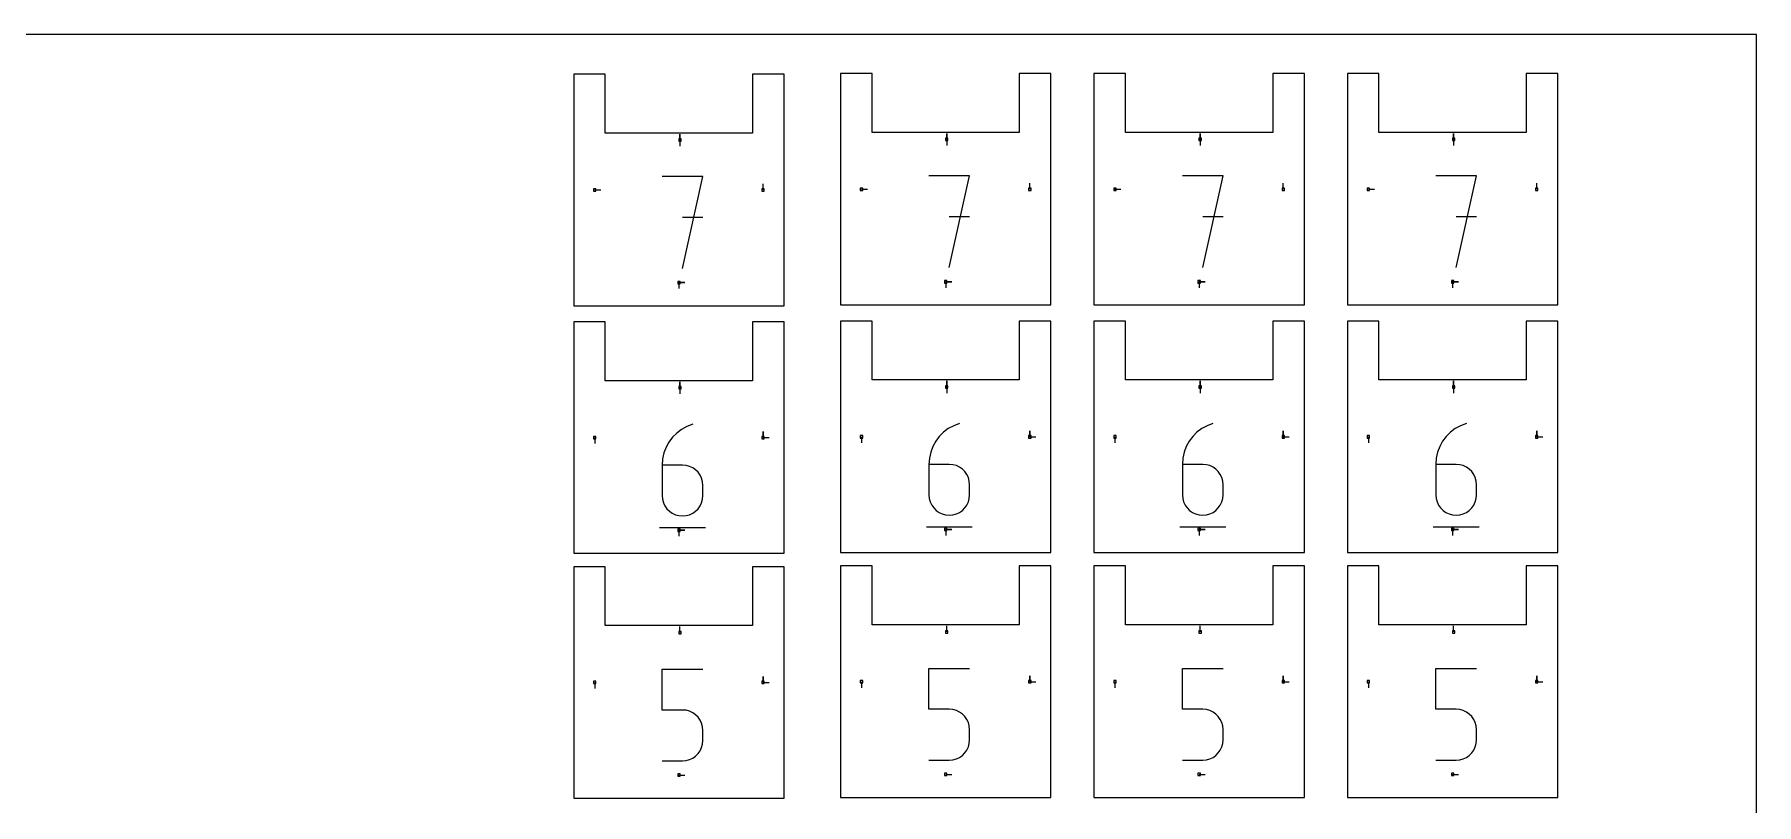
# Model space of a CAD drawing. Extents: x 0 to 800, y 0 to 1000.
# Drawn here: x 390.8 to 800, y 817.1 to 1000 of the extents above; entities that cross this region are included whole.
import ezdxf

# ---------------------------------------------------------------- set-up
doc = ezdxf.new("R2010")
doc.units = 0
doc.header["$MEASUREMENT"] = 0
for name, color, linetype in [('annotation', 7, 'Continuous'), ('boundary', 7, 'Continuous'), ('frame', 7, 'Continuous'), ('hole', 7, 'Continuous')]:
    doc.layers.add(name, color=color, linetype=linetype)

msp = doc.modelspace()

# ---------------------------------------------------------------- linework, layer by layer
at = {"layer": 'annotation', "color": 1}
for p, q in [((544.203239, 974.90221), (544.203239, 976.33096)), ((544.203239, 974.90221), (544.203239, 976.33096)), ((544.203239, 976.33096), (544.203239, 974.90221)), ((544.203239, 974.90221), (544.203239, 973.47346)), ((607.581015, 975.073966), (607.581015, 976.502716)), ((607.581015, 975.073966), (607.581015, 976.502716)), ((607.581015, 976.502716), (607.581015, 975.073966)), ((607.581015, 975.073966), (607.581015, 973.645216)), ((667.799983, 975.073966), (667.799983, 976.502716)), ((667.799983, 975.073966), (667.799983, 976.502716)), ((667.799983, 976.502716), (667.799983, 975.073966)), ((667.799983, 975.073966), (667.799983, 973.645216)), ((728.018952, 975.073966), (728.018952, 976.502716)), ((728.018952, 975.073966), (728.018952, 976.502716)), ((728.018952, 976.502716), (728.018952, 975.073966)), ((728.018952, 975.073966), (728.018952, 973.645216)), ((549.6643, 966.225025), (539.97802, 966.225025)), ((544.821843, 944.442847), (549.6643, 966.225025)), ((613.042076, 966.396781), (603.355796, 966.396781)), ((608.199619, 944.614603), (613.042076, 966.396781)), ((673.261044, 966.396781), (663.574764, 966.396781)), ((668.418587, 944.614603), (673.261044, 966.396781)), ((733.480013, 966.396781), (723.793733, 966.396781)), ((728.637556, 944.614603), (733.480013, 966.396781)), ((523.965113, 963.069085), (525.393863, 963.069085)), ((563.965115, 963.069085), (563.965115, 964.497835)), ((587.342889, 963.240841), (588.771639, 963.240841)), ((627.342891, 963.240841), (627.342891, 964.669591)), ((647.561857, 963.240841), (648.990607, 963.240841)), ((687.561859, 963.240841), (687.561859, 964.669591)), ((707.780826, 963.240841), (709.209576, 963.240841)), ((747.780828, 963.240841), (747.780828, 964.669591)), ((549.6643, 956.525085), (544.821843, 956.525085)), ((613.042076, 956.696841), (608.199619, 956.696841)), ((673.261044, 956.696841), (668.418587, 956.696841)), ((733.480013, 956.696841), (728.637556, 956.696841)), ((543.965114, 941.069085), (545.393864, 941.069085)), ((543.965114, 941.069085), (545.393864, 941.069085)), ((545.393864, 941.069085), (543.965114, 941.069085)), ((543.965114, 941.069085), (543.965114, 939.640335)), ((607.34289, 941.240841), (608.77164, 941.240841)), ((607.34289, 941.240841), (608.77164, 941.240841)), ((608.77164, 941.240841), (607.34289, 941.240841)), ((607.34289, 941.240841), (607.34289, 939.812091)), ((667.561858, 941.240841), (668.990608, 941.240841)), ((667.561858, 941.240841), (668.990608, 941.240841)), ((668.990608, 941.240841), (667.561858, 941.240841)), ((667.561858, 941.240841), (667.561858, 939.812091)), ((727.780827, 941.240841), (729.209577, 941.240841)), ((727.780827, 941.240841), (729.209577, 941.240841)), ((729.209577, 941.240841), (727.780827, 941.240841)), ((727.780827, 941.240841), (727.780827, 939.812091)), ((544.203239, 916.087088), (544.203239, 917.515838)), ((544.203239, 916.087088), (544.203239, 917.515838)), ((544.203239, 917.515838), (544.203239, 916.087088)), ((607.581015, 916.258843), (607.581015, 917.687593)), ((607.581015, 916.258843), (607.581015, 917.687593)), ((607.581015, 917.687593), (607.581015, 916.258843)), ((667.799983, 916.258843), (667.799983, 917.687593)), ((667.799983, 916.258843), (667.799983, 917.687593)), ((667.799983, 917.687593), (667.799983, 916.258843)), ((728.018952, 916.258843), (728.018952, 917.687593)), ((728.018952, 916.258843), (728.018952, 917.687593)), ((728.018952, 917.687593), (728.018952, 916.258843)), ((544.203239, 916.087088), (544.203239, 914.658338)), ((607.581015, 916.258843), (607.581015, 914.830093)), ((667.799983, 916.258843), (667.799983, 914.830093)), ((728.018952, 916.258843), (728.018952, 914.830093)), ((523.965113, 904.253963), (523.965113, 902.825213)), ((542.444908, 904.318997), (541.594095, 903.182763)), ((543.449017, 905.327366), (542.444908, 904.318997)), ((544.593367, 906.190333), (543.449017, 905.327366)), ((545.864908, 906.890358), (544.593367, 906.190333)), ((547.250584, 907.409904), (545.864908, 906.890358)), ((547.250584, 907.409904), (547.250584, 907.409904)), ((563.965115, 904.253963), (563.965115, 905.682713)), ((563.965115, 904.253963), (563.965115, 905.682713)), ((563.965115, 905.682713), (563.965115, 904.253963)), ((563.965115, 904.253963), (565.393865, 904.253963)), ((587.342889, 904.425718), (587.342889, 902.996968)), ((605.822684, 904.490752), (604.971871, 903.354518)), ((606.826793, 905.499121), (605.822684, 904.490752)), ((607.971143, 906.362088), (606.826793, 905.499121)), ((609.242684, 907.062113), (607.971143, 906.362088)), ((610.62836, 907.581659), (609.242684, 907.062113)), ((610.62836, 907.581659), (610.62836, 907.581659)), ((627.342891, 904.425718), (627.342891, 905.854468)), ((627.342891, 904.425718), (627.342891, 905.854468)), ((627.342891, 905.854468), (627.342891, 904.425718)), ((627.342891, 904.425718), (628.771641, 904.425718)), ((647.561857, 904.425718), (647.561857, 902.996968)), ((666.041652, 904.490752), (665.190839, 903.354518)), ((667.045761, 905.499121), (666.041652, 904.490752)), ((668.190111, 906.362088), (667.045761, 905.499121)), ((669.461652, 907.062113), (668.190111, 906.362088)), ((670.847328, 907.581659), (669.461652, 907.062113)), ((670.847328, 907.581659), (670.847328, 907.581659)), ((687.561859, 904.425718), (687.561859, 905.854468)), ((687.561859, 904.425718), (687.561859, 905.854468)), ((687.561859, 905.854468), (687.561859, 904.425718)), ((687.561859, 904.425718), (688.990609, 904.425718)), ((707.780826, 904.425718), (707.780826, 902.996968)), ((726.260621, 904.490752), (725.409808, 903.354518)), ((727.26473, 905.499121), (726.260621, 904.490752)), ((728.40908, 906.362088), (727.26473, 905.499121)), ((729.680621, 907.062113), (728.40908, 906.362088)), ((731.066297, 907.581659), (729.680621, 907.062113)), ((731.066297, 907.581659), (731.066297, 907.581659)), ((747.780828, 904.425718), (747.780828, 905.854468)), ((747.780828, 904.425718), (747.780828, 905.854468)), ((747.780828, 905.854468), (747.780828, 904.425718)), ((747.780828, 904.425718), (749.209578, 904.425718)), ((540.404565, 900.596859), (540.091954, 899.182266)), ((540.909629, 901.936204), (540.404565, 900.596859)), ((541.594095, 903.182763), (540.909629, 901.936204)), ((603.782341, 900.768614), (603.46973, 899.354021)), ((604.287405, 902.107959), (603.782341, 900.768614)), ((604.971871, 903.354518), (604.287405, 902.107959)), ((664.001309, 900.768614), (663.688698, 899.354021)), ((664.506373, 902.107959), (664.001309, 900.768614)), ((665.190839, 903.354518), (664.506373, 902.107959)), ((724.220278, 900.768614), (723.907667, 899.354021)), ((724.725342, 902.107959), (724.220278, 900.768614)), ((725.409808, 903.354518), (724.725342, 902.107959)), ((540.091954, 899.182266), (539.98485, 897.709963)), ((539.98485, 897.709963), (539.98485, 890.470183)), ((544.821843, 897.709963), (539.98485, 897.709963)), ((545.691788, 897.632328), (544.821843, 897.709963)), ((546.510376, 897.408425), (545.691788, 897.632328)), ((547.263991, 897.051756), (546.510376, 897.408425)), ((547.93902, 896.575823), (547.263991, 897.051756)), ((548.521847, 895.99413), (547.93902, 896.575823)), ((603.46973, 899.354021), (603.362626, 897.881718)), ((603.362626, 897.881718), (603.362626, 890.641938)), ((608.199619, 897.881718), (603.362626, 897.881718)), ((609.069564, 897.804083), (608.199619, 897.881718)), ((609.888152, 897.58018), (609.069564, 897.804083)), ((610.641767, 897.223511), (609.888152, 897.58018)), ((611.316796, 896.747578), (610.641767, 897.223511)), ((611.899623, 896.165885), (611.316796, 896.747578)), ((612.376633, 895.491933), (611.899623, 896.165885)), ((663.688698, 899.354021), (663.581594, 897.881718)), ((663.581594, 897.881718), (663.581594, 890.641938)), ((668.418587, 897.881718), (663.581594, 897.881718)), ((669.288532, 897.804083), (668.418587, 897.881718)), ((670.10712, 897.58018), (669.288532, 897.804083)), ((670.860735, 897.223511), (670.10712, 897.58018)), ((671.535764, 896.747578), (670.860735, 897.223511)), ((672.118591, 896.165885), (671.535764, 896.747578)), ((672.595601, 895.491933), (672.118591, 896.165885)), ((723.907667, 899.354021), (723.800563, 897.881718)), ((723.800563, 897.881718), (723.800563, 890.641938)), ((728.637556, 897.881718), (723.800563, 897.881718)), ((729.507501, 897.804083), (728.637556, 897.881718)), ((730.326089, 897.58018), (729.507501, 897.804083)), ((731.079704, 897.223511), (730.326089, 897.58018)), ((731.754733, 896.747578), (731.079704, 897.223511)), ((732.33756, 896.165885), (731.754733, 896.747578)), ((732.81457, 895.491933), (732.33756, 896.165885)), ((548.998857, 895.320178), (548.521847, 895.99413)), ((549.356436, 894.567471), (548.998857, 895.320178)), ((549.580967, 893.749511), (549.356436, 894.567471)), ((549.658836, 892.8798), (549.580967, 893.749511)), ((549.658836, 890.470183), (549.658836, 892.8798)), ((549.658836, 892.8798), (549.658836, 892.8798)), ((612.734212, 894.739226), (612.376633, 895.491933)), ((612.958743, 893.921266), (612.734212, 894.739226)), ((613.036612, 893.051555), (612.958743, 893.921266)), ((613.036612, 890.641938), (613.036612, 893.051555)), ((613.036612, 893.051555), (613.036612, 893.051555)), ((672.95318, 894.739226), (672.595601, 895.491933)), ((673.177711, 893.921266), (672.95318, 894.739226)), ((673.25558, 893.051555), (673.177711, 893.921266)), ((673.25558, 890.641938), (673.25558, 893.051555)), ((673.25558, 893.051555), (673.25558, 893.051555)), ((733.172149, 894.739226), (732.81457, 895.491933)), ((733.39668, 893.921266), (733.172149, 894.739226)), ((733.474549, 893.051555), (733.39668, 893.921266)), ((733.474549, 890.641938), (733.474549, 893.051555)), ((733.474549, 893.051555), (733.474549, 893.051555)), ((539.98485, 890.470183), (539.98485, 890.470183)), ((539.98485, 890.470183), (540.062944, 889.600051)), ((540.062944, 889.600051), (540.288037, 888.780961)), ((540.288037, 888.780961), (540.646346, 888.026618)), ((540.646346, 888.026618), (541.124087, 887.350727)), ((548.521847, 887.350727), (548.998857, 888.026618)), ((548.998857, 888.026618), (549.356436, 888.780961)), ((549.356436, 888.780961), (549.580967, 889.600051)), ((549.580967, 889.600051), (549.658836, 890.470183)), ((603.362626, 890.641938), (603.362626, 890.641938)), ((603.362626, 890.641938), (603.44072, 889.771806)), ((603.44072, 889.771806), (603.665813, 888.952716)), ((603.665813, 888.952716), (604.024122, 888.198373)), ((604.024122, 888.198373), (604.501863, 887.522482)), ((611.899623, 887.522482), (612.376633, 888.198373)), ((612.376633, 888.198373), (612.734212, 888.952716)), ((612.734212, 888.952716), (612.958743, 889.771806)), ((612.958743, 889.771806), (613.036612, 890.641938)), ((663.581594, 890.641938), (663.581594, 890.641938)), ((663.581594, 890.641938), (663.659688, 889.771806)), ((663.659688, 889.771806), (663.884781, 888.952716)), ((663.884781, 888.952716), (664.24309, 888.198373)), ((664.24309, 888.198373), (664.720831, 887.522482)), ((672.118591, 887.522482), (672.595601, 888.198373)), ((672.595601, 888.198373), (672.95318, 888.952716)), ((672.95318, 888.952716), (673.177711, 889.771806)), ((673.177711, 889.771806), (673.25558, 890.641938)), ((723.800563, 890.641938), (723.800563, 890.641938)), ((723.800563, 890.641938), (723.878657, 889.771806)), ((723.878657, 889.771806), (724.10375, 888.952716)), ((724.10375, 888.952716), (724.462059, 888.198373)), ((724.462059, 888.198373), (724.9398, 887.522482)), ((732.33756, 887.522482), (732.81457, 888.198373)), ((732.81457, 888.198373), (733.172149, 888.952716)), ((733.172149, 888.952716), (733.39668, 889.771806)), ((733.39668, 889.771806), (733.474549, 890.641938)), ((541.124087, 887.350727), (541.707476, 886.766993)), ((541.707476, 886.766993), (542.38273, 886.289121)), ((542.38273, 886.289121), (543.136065, 885.930816)), ((543.136065, 885.930816), (543.953697, 885.705782)), ((543.953697, 885.705782), (544.821843, 885.627726)), ((544.821843, 885.627726), (545.691788, 885.705782)), ((544.821843, 885.627726), (544.821843, 885.627726)), ((545.691788, 885.705782), (546.510376, 885.930816)), ((546.510376, 885.930816), (547.263991, 886.289121)), ((547.263991, 886.289121), (547.93902, 886.766993)), ((547.93902, 886.766993), (548.521847, 887.350727)), ((604.501863, 887.522482), (605.085252, 886.938748)), ((605.085252, 886.938748), (605.760506, 886.460876)), ((605.760506, 886.460876), (606.513841, 886.102571)), ((606.513841, 886.102571), (607.331473, 885.877537)), ((607.331473, 885.877537), (608.199619, 885.799481)), ((608.199619, 885.799481), (609.069564, 885.877537)), ((608.199619, 885.799481), (608.199619, 885.799481)), ((609.069564, 885.877537), (609.888152, 886.102571)), ((609.888152, 886.102571), (610.641767, 886.460876)), ((610.641767, 886.460876), (611.316796, 886.938748)), ((611.316796, 886.938748), (611.899623, 887.522482)), ((664.720831, 887.522482), (665.30422, 886.938748)), ((665.30422, 886.938748), (665.979474, 886.460876)), ((665.979474, 886.460876), (666.732809, 886.102571)), ((666.732809, 886.102571), (667.550441, 885.877537)), ((667.550441, 885.877537), (668.418587, 885.799481)), ((668.418587, 885.799481), (669.288532, 885.877537)), ((668.418587, 885.799481), (668.418587, 885.799481)), ((669.288532, 885.877537), (670.10712, 886.102571)), ((670.10712, 886.102571), (670.860735, 886.460876)), ((670.860735, 886.460876), (671.535764, 886.938748)), ((671.535764, 886.938748), (672.118591, 887.522482)), ((724.9398, 887.522482), (725.523189, 886.938748)), ((725.523189, 886.938748), (726.198443, 886.460876)), ((726.198443, 886.460876), (726.951778, 886.102571)), ((726.951778, 886.102571), (727.76941, 885.877537)), ((727.76941, 885.877537), (728.637556, 885.799481)), ((728.637556, 885.799481), (729.507501, 885.877537)), ((728.637556, 885.799481), (728.637556, 885.799481)), ((729.507501, 885.877537), (730.326089, 886.102571)), ((730.326089, 886.102571), (731.079704, 886.460876)), ((731.079704, 886.460876), (731.754733, 886.938748)), ((731.754733, 886.938748), (732.33756, 887.522482)), ((539.37903, 882.904954), (550.270119, 882.904954)), ((543.965114, 882.253963), (545.393864, 882.253963)), ((543.965114, 882.253963), (545.393864, 882.253963)), ((545.393864, 882.253963), (543.965114, 882.253963)), ((543.965114, 882.253963), (543.965114, 880.825213)), ((602.756806, 883.076709), (613.647895, 883.076709)), ((607.34289, 882.425718), (608.77164, 882.425718)), ((607.34289, 882.425718), (608.77164, 882.425718)), ((608.77164, 882.425718), (607.34289, 882.425718)), ((607.34289, 882.425718), (607.34289, 880.996968)), ((662.975774, 883.076709), (673.866863, 883.076709)), ((667.561858, 882.425718), (668.990608, 882.425718)), ((667.561858, 882.425718), (668.990608, 882.425718)), ((668.990608, 882.425718), (667.561858, 882.425718)), ((667.561858, 882.425718), (667.561858, 880.996968)), ((723.194743, 883.076709), (734.085832, 883.076709)), ((727.780827, 882.425718), (729.209577, 882.425718)), ((727.780827, 882.425718), (729.209577, 882.425718)), ((729.209577, 882.425718), (727.780827, 882.425718)), ((727.780827, 882.425718), (727.780827, 880.996968)), ((544.203239, 857.912089), (544.203239, 859.340839)), ((607.581015, 858.083844), (607.581015, 859.512594)), ((667.799983, 858.083844), (667.799983, 859.512594)), ((728.018952, 858.083844), (728.018952, 859.512594)), ((539.98485, 839.534964), (539.98485, 849.234904)), ((539.98485, 849.234904), (549.658836, 849.234904)), ((563.965115, 846.078964), (563.965115, 847.507714)), ((563.965115, 846.078964), (563.965115, 847.507714)), ((563.965115, 847.507714), (563.965115, 846.078964)), ((603.362626, 839.706719), (603.362626, 849.406659)), ((603.362626, 849.406659), (613.036612, 849.406659)), ((627.342891, 846.250719), (627.342891, 847.679469)), ((627.342891, 846.250719), (627.342891, 847.679469)), ((627.342891, 847.679469), (627.342891, 846.250719)), ((663.581594, 839.706719), (663.581594, 849.406659)), ((663.581594, 849.406659), (673.25558, 849.406659)), ((687.561859, 846.250719), (687.561859, 847.679469)), ((687.561859, 846.250719), (687.561859, 847.679469)), ((687.561859, 847.679469), (687.561859, 846.250719)), ((723.800563, 839.706719), (723.800563, 849.406659)), ((723.800563, 849.406659), (733.474549, 849.406659)), ((747.780828, 846.250719), (747.780828, 847.679469)), ((747.780828, 846.250719), (747.780828, 847.679469)), ((747.780828, 847.679469), (747.780828, 846.250719)), ((523.965113, 846.078964), (523.965113, 844.650214)), ((563.965115, 846.078964), (565.393865, 846.078963)), ((587.342889, 846.250719), (587.342889, 844.821969)), ((627.342891, 846.250719), (628.771641, 846.250718)), ((647.561857, 846.250719), (647.561857, 844.821969)), ((687.561859, 846.250719), (688.990609, 846.250718)), ((707.780826, 846.250719), (707.780826, 844.821969)), ((747.780828, 846.250719), (749.209578, 846.250718)), ((544.821843, 839.534964), (539.98485, 839.534964)), ((545.690349, 839.457329), (544.821843, 839.534964)), ((546.508172, 839.233425), (545.690349, 839.457329)), ((547.261563, 838.876756), (546.508172, 839.233425)), ((547.936772, 838.400824), (547.261563, 838.876756)), ((608.199619, 839.706719), (603.362626, 839.706719)), ((609.068125, 839.629084), (608.199619, 839.706719)), ((609.885948, 839.40518), (609.068125, 839.629084)), ((610.639339, 839.048511), (609.885948, 839.40518)), ((611.314548, 838.572579), (610.639339, 839.048511)), ((668.418587, 839.706719), (663.581594, 839.706719)), ((669.287093, 839.629084), (668.418587, 839.706719)), ((670.104916, 839.40518), (669.287093, 839.629084)), ((670.858307, 839.048511), (670.104916, 839.40518)), ((671.533516, 838.572579), (670.858307, 839.048511)), ((728.637556, 839.706719), (723.800563, 839.706719)), ((729.506062, 839.629084), (728.637556, 839.706719)), ((730.323885, 839.40518), (729.506062, 839.629084)), ((731.077276, 839.048511), (730.323885, 839.40518)), ((731.752485, 838.572579), (731.077276, 839.048511)), ((548.520048, 837.81913), (547.936772, 838.400824)), ((548.997643, 837.145179), (548.520048, 837.81913)), ((549.355806, 836.392472), (548.997643, 837.145179)), ((549.580787, 835.574511), (549.355806, 836.392472)), ((549.658836, 834.704801), (549.580787, 835.574511)), ((549.658836, 832.295183), (549.658836, 834.704801)), ((549.658836, 834.704801), (549.658836, 834.704801)), ((611.897824, 837.990885), (611.314548, 838.572579)), ((612.375419, 837.316934), (611.897824, 837.990885)), ((612.733582, 836.564227), (612.375419, 837.316934)), ((612.958563, 835.746266), (612.733582, 836.564227)), ((613.036612, 834.876556), (612.958563, 835.746266)), ((613.036612, 832.466938), (613.036612, 834.876556)), ((613.036612, 834.876556), (613.036612, 834.876556)), ((672.116792, 837.990885), (671.533516, 838.572579)), ((672.594387, 837.316934), (672.116792, 837.990885)), ((672.95255, 836.564227), (672.594387, 837.316934)), ((673.177531, 835.746266), (672.95255, 836.564227)), ((673.25558, 834.876556), (673.177531, 835.746266)), ((673.25558, 832.466938), (673.25558, 834.876556)), ((673.25558, 834.876556), (673.25558, 834.876556)), ((732.335761, 837.990885), (731.752485, 838.572579)), ((732.813356, 837.316934), (732.335761, 837.990885)), ((733.171519, 836.564227), (732.813356, 837.316934)), ((733.3965, 835.746266), (733.171519, 836.564227)), ((733.474549, 834.876556), (733.3965, 835.746266)), ((733.474549, 832.466938), (733.474549, 834.876556)), ((733.474549, 834.876556), (733.474549, 834.876556)), ((548.99734, 829.851618), (549.355649, 830.605961)), ((549.355649, 830.605961), (549.580742, 831.425051)), ((549.580742, 831.425051), (549.658836, 832.295183)), ((612.375116, 830.023373), (612.733425, 830.777716)), ((612.733425, 830.777716), (612.958518, 831.596806)), ((612.958518, 831.596806), (613.036612, 832.466938)), ((672.594084, 830.023373), (672.952393, 830.777716)), ((672.952393, 830.777716), (673.177486, 831.596806)), ((673.177486, 831.596806), (673.25558, 832.466938)), ((732.813053, 830.023373), (733.171362, 830.777716)), ((733.171362, 830.777716), (733.396455, 831.596806)), ((733.396455, 831.596806), (733.474549, 832.466938)), ((539.98485, 827.452726), (544.821843, 827.452726)), ((544.821843, 827.452726), (545.689989, 827.530783)), ((544.821843, 827.452726), (544.821843, 827.452726)), ((545.689989, 827.530783), (546.507621, 827.755816)), ((546.507621, 827.755816), (547.260956, 828.114122)), ((547.260956, 828.114122), (547.93621, 828.591993)), ((547.93621, 828.591993), (548.519599, 829.175727)), ((548.519599, 829.175727), (548.99734, 829.851618)), ((603.362626, 827.624481), (608.199619, 827.624481)), ((608.199619, 827.624481), (609.067765, 827.702538)), ((608.199619, 827.624481), (608.199619, 827.624481)), ((609.067765, 827.702538), (609.885397, 827.927571)), ((609.885397, 827.927571), (610.638732, 828.285877)), ((610.638732, 828.285877), (611.313986, 828.763748)), ((611.313986, 828.763748), (611.897375, 829.347482)), ((611.897375, 829.347482), (612.375116, 830.023373)), ((663.581594, 827.624481), (668.418587, 827.624481)), ((668.418587, 827.624481), (669.286733, 827.702538)), ((668.418587, 827.624481), (668.418587, 827.624481)), ((669.286733, 827.702538), (670.104365, 827.927571)), ((670.104365, 827.927571), (670.8577, 828.285877)), ((670.8577, 828.285877), (671.532954, 828.763748)), ((671.532954, 828.763748), (672.116343, 829.347482)), ((672.116343, 829.347482), (672.594084, 830.023373)), ((723.800563, 827.624481), (728.637556, 827.624481)), ((728.637556, 827.624481), (729.505702, 827.702538)), ((728.637556, 827.624481), (728.637556, 827.624481)), ((729.505702, 827.702538), (730.323334, 827.927571)), ((730.323334, 827.927571), (731.076669, 828.285877)), ((731.076669, 828.285877), (731.751923, 828.763748)), ((731.751923, 828.763748), (732.335312, 829.347482)), ((732.335312, 829.347482), (732.813053, 830.023373)), ((543.965114, 824.078964), (545.393864, 824.078964)), ((607.34289, 824.250719), (608.77164, 824.250719)), ((667.561858, 824.250719), (668.990608, 824.250719)), ((727.780827, 824.250719), (729.209577, 824.250719))]:
    msp.add_line(p, q, dxfattribs=at)
at = {"layer": 'boundary', "color": 5}
for p, q in [((525.902614, 990.569084), (518.965113, 990.569084)), ((518.965113, 990.569084), (518.965113, 958.944084)), ((526.465114, 990.569084), (525.902614, 990.569084)), ((526.465114, 978.669085), (526.465114, 990.569084)), ((564.652615, 990.569084), (561.465116, 990.569084)), ((561.465116, 990.569084), (561.465116, 988.469084)), ((568.965115, 990.569084), (564.652615, 990.569084)), ((568.965115, 958.944084), (568.965115, 990.569084)), ((589.28039, 990.74084), (582.342889, 990.74084)), ((582.342889, 990.74084), (582.342889, 959.11584)), ((589.84289, 990.74084), (589.28039, 990.74084)), ((589.84289, 978.840841), (589.84289, 990.74084)), ((628.030391, 990.74084), (624.842892, 990.74084)), ((624.842892, 990.74084), (624.842892, 988.64084)), ((632.342891, 990.74084), (628.030391, 990.74084)), ((632.342891, 959.11584), (632.342891, 990.74084)), ((649.499358, 990.74084), (642.561857, 990.74084)), ((642.561857, 990.74084), (642.561857, 959.11584)), ((650.061858, 990.74084), (649.499358, 990.74084)), ((650.061858, 978.840841), (650.061858, 990.74084)), ((688.249359, 990.74084), (685.06186, 990.74084)), ((685.06186, 990.74084), (685.06186, 988.64084)), ((692.561859, 990.74084), (688.249359, 990.74084)), ((692.561859, 959.11584), (692.561859, 990.74084)), ((709.718327, 990.74084), (702.780826, 990.74084)), ((702.780826, 990.74084), (702.780826, 959.11584)), ((710.280827, 990.74084), (709.718327, 990.74084)), ((710.280827, 978.840841), (710.280827, 990.74084)), ((748.468328, 990.74084), (745.280829, 990.74084)), ((745.280829, 990.74084), (745.280829, 988.64084)), ((752.780828, 990.74084), (748.468328, 990.74084)), ((752.780828, 959.11584), (752.780828, 990.74084)), ((561.465116, 988.469084), (561.465116, 976.569085)), ((624.842892, 988.64084), (624.842892, 976.740841)), ((685.06186, 988.64084), (685.06186, 976.740841)), ((745.280829, 988.64084), (745.280829, 976.740841)), ((526.465114, 976.569085), (526.465114, 978.669085)), ((589.84289, 976.740841), (589.84289, 978.840841)), ((650.061858, 976.740841), (650.061858, 978.840841)), ((710.280827, 976.740841), (710.280827, 978.840841)), ((556.215115, 976.569085), (526.465114, 976.569085)), ((561.465116, 976.569085), (556.215115, 976.569085)), ((619.592891, 976.740841), (589.84289, 976.740841)), ((624.842892, 976.740841), (619.592891, 976.740841)), ((679.811859, 976.740841), (650.061858, 976.740841)), ((685.06186, 976.740841), (679.811859, 976.740841)), ((740.030828, 976.740841), (710.280827, 976.740841)), ((745.280829, 976.740841), (740.030828, 976.740841)), ((518.965113, 958.944084), (518.965113, 935.569085)), ((568.965115, 935.569085), (568.965115, 958.944084)), ((582.342889, 959.11584), (582.342889, 935.740841)), ((632.342891, 935.740841), (632.342891, 959.11584)), ((642.561857, 959.11584), (642.561857, 935.740841)), ((692.561859, 935.740841), (692.561859, 959.11584)), ((702.780826, 959.11584), (702.780826, 935.740841)), ((752.780828, 935.740841), (752.780828, 959.11584)), ((518.965113, 935.569085), (561.465114, 935.569085)), ((561.465114, 935.569085), (568.965115, 935.569085)), ((582.342889, 935.740841), (624.84289, 935.740841)), ((624.84289, 935.740841), (632.342891, 935.740841)), ((642.561857, 935.740841), (685.061858, 935.740841)), ((685.061858, 935.740841), (692.561859, 935.740841)), ((702.780826, 935.740841), (745.280827, 935.740841)), ((745.280827, 935.740841), (752.780828, 935.740841)), ((524.852614, 931.753963), (518.965113, 931.753963)), ((518.965113, 931.753963), (518.965113, 892.428963)), ((526.465114, 931.753963), (524.852614, 931.753963)), ((526.465114, 923.773963), (526.465114, 931.753963)), ((561.465116, 931.753963), (561.465115, 925.733963)), ((563.602615, 931.753963), (561.465116, 931.753963)), ((568.965115, 931.753963), (563.602615, 931.753963)), ((568.965115, 892.428963), (568.965115, 931.753963)), ((588.23039, 931.925718), (582.342889, 931.925718)), ((582.342889, 931.925718), (582.342889, 892.600718)), ((589.84289, 931.925718), (588.23039, 931.925718)), ((589.84289, 923.945718), (589.84289, 931.925718)), ((624.842892, 931.925718), (624.842891, 925.905718)), ((626.980391, 931.925718), (624.842892, 931.925718)), ((632.342891, 931.925718), (626.980391, 931.925718)), ((632.342891, 892.600718), (632.342891, 931.925718)), ((648.449358, 931.925718), (642.561857, 931.925718)), ((642.561857, 931.925718), (642.561857, 892.600718)), ((650.061858, 931.925718), (648.449358, 931.925718)), ((650.061858, 923.945718), (650.061858, 931.925718)), ((685.06186, 931.925718), (685.061859, 925.905718)), ((687.199359, 931.925718), (685.06186, 931.925718)), ((692.561859, 931.925718), (687.199359, 931.925718)), ((692.561859, 892.600718), (692.561859, 931.925718)), ((708.668327, 931.925718), (702.780826, 931.925718)), ((702.780826, 931.925718), (702.780826, 892.600718)), ((710.280827, 931.925718), (708.668327, 931.925718)), ((710.280827, 923.945718), (710.280827, 931.925718)), ((745.280829, 931.925718), (745.280828, 925.905718)), ((747.418328, 931.925718), (745.280829, 931.925718)), ((752.780828, 931.925718), (747.418328, 931.925718)), ((752.780828, 892.600718), (752.780828, 931.925718)), ((561.465115, 925.733963), (561.465116, 917.753963)), ((624.842891, 925.905718), (624.842892, 917.925718)), ((685.061859, 925.905718), (685.06186, 917.925718)), ((745.280828, 925.905718), (745.280829, 917.925718)), ((526.465114, 917.753963), (526.465114, 923.773963)), ((589.84289, 917.925718), (589.84289, 923.945718)), ((650.061858, 917.925718), (650.061858, 923.945718)), ((710.280827, 917.925718), (710.280827, 923.945718)), ((546.415114, 917.753963), (526.465114, 917.753963)), ((561.465116, 917.753963), (546.415114, 917.753963)), ((609.79289, 917.925718), (589.84289, 917.925718)), ((624.842892, 917.925718), (609.79289, 917.925718)), ((670.011858, 917.925718), (650.061858, 917.925718)), ((685.06186, 917.925718), (670.011858, 917.925718)), ((730.230827, 917.925718), (710.280827, 917.925718)), ((745.280829, 917.925718), (730.230827, 917.925718)), ((518.965113, 892.428963), (518.965113, 876.753963)), ((568.965115, 876.753963), (568.965115, 892.428963)), ((582.342889, 892.600718), (582.342889, 876.925718)), ((632.342891, 876.925718), (632.342891, 892.600718)), ((642.561857, 892.600718), (642.561857, 876.925718)), ((692.561859, 876.925718), (692.561859, 892.600718)), ((702.780826, 892.600718), (702.780826, 876.925718)), ((752.780828, 876.925718), (752.780828, 892.600718)), ((518.965113, 876.753963), (547.465113, 876.753963)), ((547.465113, 876.753963), (568.965115, 876.753963)), ((582.342889, 876.925718), (610.842889, 876.925718)), ((610.842889, 876.925718), (632.342891, 876.925718)), ((642.561857, 876.925718), (671.061857, 876.925718)), ((671.061857, 876.925718), (692.561859, 876.925718)), ((702.780826, 876.925718), (731.280826, 876.925718)), ((731.280826, 876.925718), (752.780828, 876.925718)), ((523.802614, 873.578963), (518.965113, 873.578963)), ((518.965113, 873.578963), (518.965113, 826.553963)), ((526.465114, 873.578963), (523.802614, 873.578963)), ((526.465114, 869.518964), (526.465114, 873.578963)), ((561.465116, 873.578963), (561.465115, 863.638963)), ((562.552615, 873.578963), (561.465116, 873.578963)), ((568.965115, 873.578963), (562.552615, 873.578963)), ((568.965115, 826.553963), (568.965115, 873.578963)), ((587.18039, 873.750718), (582.342889, 873.750718)), ((582.342889, 873.750718), (582.342889, 826.725718)), ((589.84289, 873.750718), (587.18039, 873.750718)), ((589.84289, 869.690719), (589.84289, 873.750718)), ((624.842892, 873.750718), (624.842891, 863.810718)), ((625.930391, 873.750718), (624.842892, 873.750718)), ((632.342891, 873.750718), (625.930391, 873.750718)), ((632.342891, 826.725718), (632.342891, 873.750718)), ((647.399358, 873.750718), (642.561857, 873.750718)), ((642.561857, 873.750718), (642.561857, 826.725718)), ((650.061858, 873.750718), (647.399358, 873.750718)), ((650.061858, 869.690719), (650.061858, 873.750718)), ((685.06186, 873.750718), (685.061859, 863.810718)), ((686.149359, 873.750718), (685.06186, 873.750718)), ((692.561859, 873.750718), (686.149359, 873.750718)), ((692.561859, 826.725718), (692.561859, 873.750718)), ((707.618327, 873.750718), (702.780826, 873.750718)), ((702.780826, 873.750718), (702.780826, 826.725718)), ((710.280827, 873.750718), (707.618327, 873.750718)), ((710.280827, 869.690719), (710.280827, 873.750718)), ((745.280829, 873.750718), (745.280828, 863.810718)), ((746.368328, 873.750718), (745.280829, 873.750718)), ((752.780828, 873.750718), (746.368328, 873.750718)), ((752.780828, 826.725718), (752.780828, 873.750718)), ((526.465114, 859.578964), (526.465114, 869.518964)), ((589.84289, 859.750719), (589.84289, 869.690719)), ((650.061858, 859.750719), (650.061858, 869.690719)), ((710.280827, 859.750719), (710.280827, 869.690719)), ((561.465115, 863.638963), (561.465116, 859.578964)), ((624.842891, 863.810718), (624.842892, 859.750719)), ((685.061859, 863.810718), (685.06186, 859.750719)), ((745.280828, 863.810718), (745.280829, 859.750719)), ((536.615114, 859.578964), (526.465114, 859.578964)), ((561.465116, 859.578964), (536.615114, 859.578964)), ((599.99289, 859.750719), (589.84289, 859.750719)), ((624.842892, 859.750719), (599.99289, 859.750719)), ((660.211858, 859.750719), (650.061858, 859.750719)), ((685.06186, 859.750719), (660.211858, 859.750719)), ((720.430827, 859.750719), (710.280827, 859.750719)), ((745.280829, 859.750719), (720.430827, 859.750719)), ((518.965113, 826.553963), (518.965113, 818.578964)), ((568.965115, 818.578964), (568.965115, 826.553963)), ((582.342889, 826.725718), (582.342889, 818.750719)), ((632.342891, 818.750719), (632.342891, 826.725718)), ((642.561857, 826.725718), (642.561857, 818.750719)), ((692.561859, 818.750719), (692.561859, 826.725718)), ((702.780826, 826.725718), (702.780826, 818.750719)), ((752.780828, 818.750719), (752.780828, 826.725718)), ((518.965113, 818.578964), (533.465113, 818.578964)), ((533.465113, 818.578964), (568.965115, 818.578964)), ((582.342889, 818.750719), (596.842889, 818.750719)), ((596.842889, 818.750719), (632.342891, 818.750719)), ((642.561857, 818.750719), (657.061857, 818.750719)), ((657.061857, 818.750719), (692.561859, 818.750719)), ((702.780826, 818.750719), (717.280826, 818.750719)), ((717.280826, 818.750719), (752.780828, 818.750719))]:
    msp.add_line(p, q, dxfattribs=at)
at = {"layer": 'frame', "color": 5}
for p, q in [((800, 1000), (0, 1000)), ((800, 0), (800, 1000))]:
    msp.add_line(p, q, dxfattribs=at)
at = {"layer": 'hole', "color": 5}
for p, q in [((544.488989, 975.18796), (543.917489, 975.18796)), ((543.917489, 975.18796), (543.917489, 974.61646)), ((543.917489, 974.61646), (544.488989, 974.61646)), ((544.488989, 974.61646), (544.488989, 975.18796)), ((607.866765, 975.359716), (607.295265, 975.359716)), ((607.295265, 975.359716), (607.295265, 974.788216)), ((607.295265, 974.788216), (607.866765, 974.788216)), ((607.866765, 974.788216), (607.866765, 975.359716)), ((668.085733, 975.359716), (667.514233, 975.359716)), ((667.514233, 975.359716), (667.514233, 974.788216)), ((667.514233, 974.788216), (668.085733, 974.788216)), ((668.085733, 974.788216), (668.085733, 975.359716)), ((728.304702, 975.359716), (727.733202, 975.359716)), ((727.733202, 975.359716), (727.733202, 974.788216)), ((727.733202, 974.788216), (728.304702, 974.788216)), ((728.304702, 974.788216), (728.304702, 975.359716)), ((524.250863, 963.354835), (523.679363, 963.354835)), ((523.679363, 963.354835), (523.679363, 962.783335)), ((523.679363, 962.783335), (524.250863, 962.783335)), ((524.250863, 962.783335), (524.250863, 963.354835)), ((564.250865, 963.354835), (563.679365, 963.354835)), ((563.679365, 963.354835), (563.679365, 962.783335)), ((563.679365, 962.783335), (564.250865, 962.783335)), ((564.250865, 962.783335), (564.250865, 963.354835)), ((587.628639, 963.526591), (587.057139, 963.526591)), ((587.057139, 963.526591), (587.057139, 962.955091)), ((587.057139, 962.955091), (587.628639, 962.955091)), ((587.628639, 962.955091), (587.628639, 963.526591)), ((627.628641, 963.526591), (627.057141, 963.526591)), ((627.057141, 963.526591), (627.057141, 962.955091)), ((627.057141, 962.955091), (627.628641, 962.955091)), ((627.628641, 962.955091), (627.628641, 963.526591)), ((647.847607, 963.526591), (647.276107, 963.526591)), ((647.276107, 963.526591), (647.276107, 962.955091)), ((647.276107, 962.955091), (647.847607, 962.955091)), ((647.847607, 962.955091), (647.847607, 963.526591)), ((687.847609, 963.526591), (687.276109, 963.526591)), ((687.276109, 963.526591), (687.276109, 962.955091)), ((687.276109, 962.955091), (687.847609, 962.955091)), ((687.847609, 962.955091), (687.847609, 963.526591)), ((708.066576, 963.526591), (707.495076, 963.526591)), ((707.495076, 963.526591), (707.495076, 962.955091)), ((707.495076, 962.955091), (708.066576, 962.955091)), ((708.066576, 962.955091), (708.066576, 963.526591)), ((748.066578, 963.526591), (747.495078, 963.526591)), ((747.495078, 963.526591), (747.495078, 962.955091)), ((747.495078, 962.955091), (748.066578, 962.955091)), ((748.066578, 962.955091), (748.066578, 963.526591)), ((544.250864, 941.354835), (543.679364, 941.354835)), ((543.679364, 941.354835), (543.679364, 940.783335)), ((544.250864, 940.783335), (544.250864, 941.354835)), ((607.62864, 941.526591), (607.05714, 941.526591)), ((607.05714, 941.526591), (607.05714, 940.955091)), ((607.62864, 940.955091), (607.62864, 941.526591)), ((667.847608, 941.526591), (667.276108, 941.526591)), ((667.276108, 941.526591), (667.276108, 940.955091)), ((667.847608, 940.955091), (667.847608, 941.526591)), ((728.066577, 941.526591), (727.495077, 941.526591)), ((727.495077, 941.526591), (727.495077, 940.955091)), ((728.066577, 940.955091), (728.066577, 941.526591)), ((543.679364, 940.783335), (544.250864, 940.783335)), ((607.05714, 940.955091), (607.62864, 940.955091)), ((667.276108, 940.955091), (667.847608, 940.955091)), ((727.495077, 940.955091), (728.066577, 940.955091)), ((607.866765, 916.544593), (607.295265, 916.544593)), ((607.295265, 916.544593), (607.295265, 915.973093)), ((607.866765, 915.973093), (607.866765, 916.544593)), ((668.085733, 916.544593), (667.514233, 916.544593)), ((667.514233, 916.544593), (667.514233, 915.973093)), ((668.085733, 915.973093), (668.085733, 916.544593)), ((728.304702, 916.544593), (727.733202, 916.544593)), ((727.733202, 916.544593), (727.733202, 915.973093)), ((728.304702, 915.973093), (728.304702, 916.544593)), ((544.488989, 916.372838), (543.917489, 916.372838)), ((543.917489, 916.372838), (543.917489, 915.801338)), ((543.917489, 915.801338), (544.488989, 915.801338)), ((544.488989, 915.801338), (544.488989, 916.372838)), ((607.295265, 915.973093), (607.866765, 915.973093)), ((667.514233, 915.973093), (668.085733, 915.973093)), ((727.733202, 915.973093), (728.304702, 915.973093)), ((524.250863, 904.539713), (523.679363, 904.539713)), ((523.679363, 904.539713), (523.679363, 903.968213)), ((524.250863, 903.968213), (524.250863, 904.539713)), ((564.250865, 904.539713), (563.679365, 904.539713)), ((563.679365, 904.539713), (563.679365, 903.968213)), ((564.250865, 903.968213), (564.250865, 904.539713)), ((587.628639, 904.711468), (587.057139, 904.711468)), ((587.057139, 904.711468), (587.057139, 904.139968)), ((587.628639, 904.139968), (587.628639, 904.711468)), ((627.628641, 904.711468), (627.057141, 904.711468)), ((627.057141, 904.711468), (627.057141, 904.139968)), ((627.628641, 904.139968), (627.628641, 904.711468)), ((647.847607, 904.711468), (647.276107, 904.711468)), ((647.276107, 904.711468), (647.276107, 904.139968)), ((647.847607, 904.139968), (647.847607, 904.711468)), ((687.847609, 904.711468), (687.276109, 904.711468)), ((687.276109, 904.711468), (687.276109, 904.139968)), ((687.847609, 904.139968), (687.847609, 904.711468)), ((708.066576, 904.711468), (707.495076, 904.711468)), ((707.495076, 904.711468), (707.495076, 904.139968)), ((708.066576, 904.139968), (708.066576, 904.711468)), ((748.066578, 904.711468), (747.495078, 904.711468)), ((747.495078, 904.711468), (747.495078, 904.139968)), ((748.066578, 904.139968), (748.066578, 904.711468)), ((523.679363, 903.968213), (524.250863, 903.968213)), ((563.679365, 903.968213), (564.250865, 903.968213)), ((587.057139, 904.139968), (587.628639, 904.139968)), ((627.057141, 904.139968), (627.628641, 904.139968)), ((647.276107, 904.139968), (647.847607, 904.139968)), ((687.276109, 904.139968), (687.847609, 904.139968)), ((707.495076, 904.139968), (708.066576, 904.139968)), ((747.495078, 904.139968), (748.066578, 904.139968)), ((544.250864, 882.539713), (543.679364, 882.539713)), ((543.679364, 882.539713), (543.679364, 881.968213)), ((543.679364, 881.968213), (544.250864, 881.968213)), ((544.250864, 881.968213), (544.250864, 882.539713)), ((607.62864, 882.711468), (607.05714, 882.711468)), ((607.05714, 882.711468), (607.05714, 882.139968)), ((607.05714, 882.139968), (607.62864, 882.139968)), ((607.62864, 882.139968), (607.62864, 882.711468)), ((667.847608, 882.711468), (667.276108, 882.711468)), ((667.276108, 882.711468), (667.276108, 882.139968)), ((667.276108, 882.139968), (667.847608, 882.139968)), ((667.847608, 882.139968), (667.847608, 882.711468)), ((728.066577, 882.711468), (727.495077, 882.711468)), ((727.495077, 882.711468), (727.495077, 882.139968)), ((727.495077, 882.139968), (728.066577, 882.139968)), ((728.066577, 882.139968), (728.066577, 882.711468)), ((544.488989, 858.197839), (543.917489, 858.197839)), ((543.917489, 858.197839), (543.917489, 857.626339)), ((543.917489, 857.626339), (544.488989, 857.626339)), ((544.488989, 857.626339), (544.488989, 858.197839)), ((607.866765, 858.369594), (607.295265, 858.369594)), ((607.295265, 858.369594), (607.295265, 857.798094)), ((607.295265, 857.798094), (607.866765, 857.798094)), ((607.866765, 857.798094), (607.866765, 858.369594)), ((668.085733, 858.369594), (667.514233, 858.369594)), ((667.514233, 858.369594), (667.514233, 857.798094)), ((667.514233, 857.798094), (668.085733, 857.798094)), ((668.085733, 857.798094), (668.085733, 858.369594)), ((728.304702, 858.369594), (727.733202, 858.369594)), ((727.733202, 858.369594), (727.733202, 857.798094)), ((727.733202, 857.798094), (728.304702, 857.798094)), ((728.304702, 857.798094), (728.304702, 858.369594)), ((524.250863, 846.364714), (523.679363, 846.364714)), ((523.679363, 846.364714), (523.679363, 845.793214)), ((523.679363, 845.793214), (524.250863, 845.793214)), ((524.250863, 845.793214), (524.250863, 846.364714)), ((564.250865, 846.364714), (563.679365, 846.364714)), ((563.679365, 846.364714), (563.679365, 845.793214)), ((563.679365, 845.793214), (564.250865, 845.793214)), ((564.250865, 845.793214), (564.250865, 846.364714)), ((587.628639, 846.536469), (587.057139, 846.536469)), ((587.057139, 846.536469), (587.057139, 845.964969)), ((587.057139, 845.964969), (587.628639, 845.964969)), ((587.628639, 845.964969), (587.628639, 846.536469)), ((627.628641, 846.536469), (627.057141, 846.536469)), ((627.057141, 846.536469), (627.057141, 845.964969)), ((627.057141, 845.964969), (627.628641, 845.964969)), ((627.628641, 845.964969), (627.628641, 846.536469)), ((647.847607, 846.536469), (647.276107, 846.536469)), ((647.276107, 846.536469), (647.276107, 845.964969)), ((647.276107, 845.964969), (647.847607, 845.964969)), ((647.847607, 845.964969), (647.847607, 846.536469)), ((687.847609, 846.536469), (687.276109, 846.536469)), ((687.276109, 846.536469), (687.276109, 845.964969)), ((687.276109, 845.964969), (687.847609, 845.964969)), ((687.847609, 845.964969), (687.847609, 846.536469)), ((708.066576, 846.536469), (707.495076, 846.536469)), ((707.495076, 846.536469), (707.495076, 845.964969)), ((707.495076, 845.964969), (708.066576, 845.964969)), ((708.066576, 845.964969), (708.066576, 846.536469)), ((748.066578, 846.536469), (747.495078, 846.536469)), ((747.495078, 846.536469), (747.495078, 845.964969)), ((747.495078, 845.964969), (748.066578, 845.964969)), ((748.066578, 845.964969), (748.066578, 846.536469)), ((544.250864, 824.364714), (543.679364, 824.364714)), ((543.679364, 824.364714), (543.679364, 823.793214)), ((543.679364, 823.793214), (544.250864, 823.793214)), ((544.250864, 823.793214), (544.250864, 824.364714)), ((607.62864, 824.536469), (607.05714, 824.536469)), ((607.05714, 824.536469), (607.05714, 823.964969)), ((607.05714, 823.964969), (607.62864, 823.964969)), ((607.62864, 823.964969), (607.62864, 824.536469)), ((667.847608, 824.536469), (667.276108, 824.536469)), ((667.276108, 824.536469), (667.276108, 823.964969)), ((667.276108, 823.964969), (667.847608, 823.964969)), ((667.847608, 823.964969), (667.847608, 824.536469)), ((728.066577, 824.536469), (727.495077, 824.536469)), ((727.495077, 824.536469), (727.495077, 823.964969)), ((727.495077, 823.964969), (728.066577, 823.964969)), ((728.066577, 823.964969), (728.066577, 824.536469))]:
    msp.add_line(p, q, dxfattribs=at)

doc.saveas('drawing.dxf')
